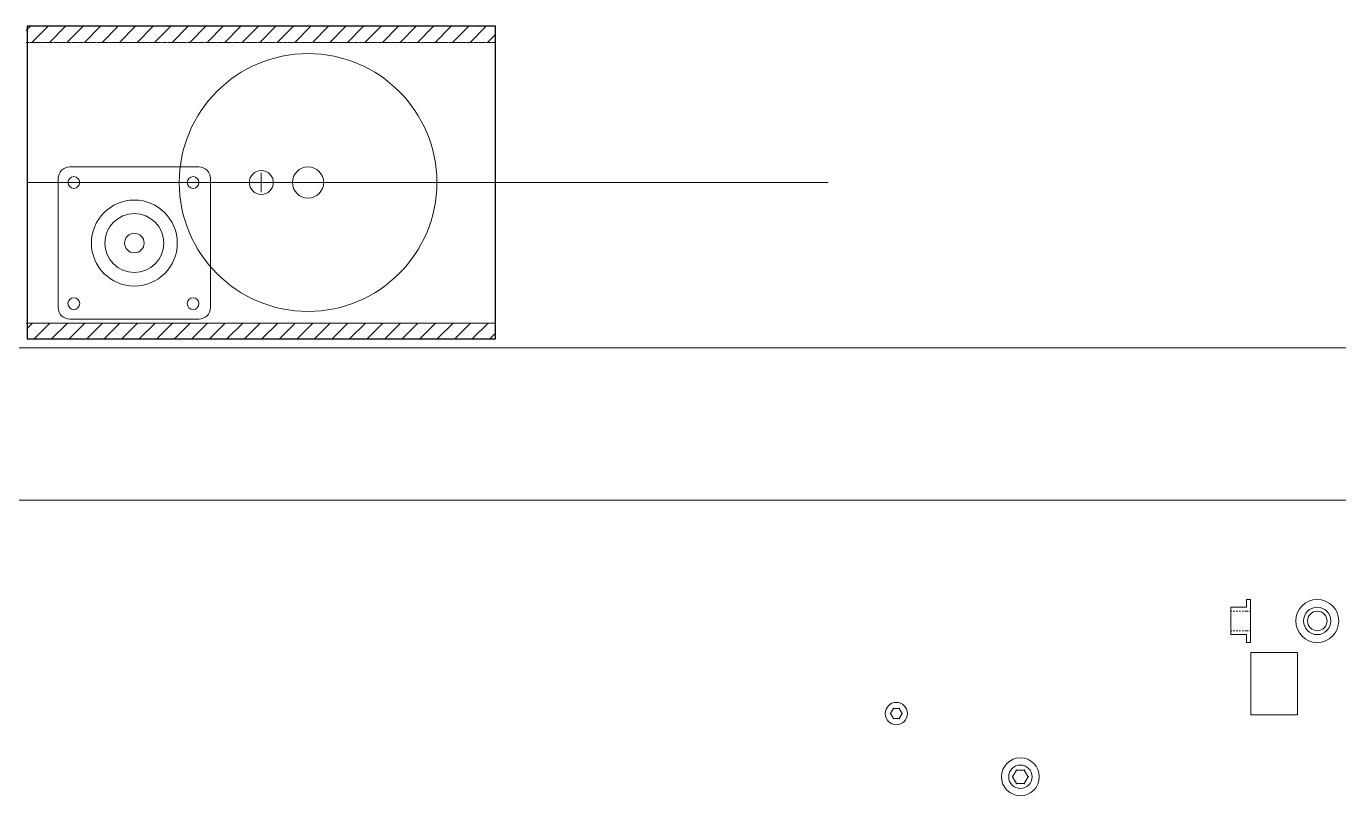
# Model space of a CAD drawing. Header units: millimetres. Extents: x -784753 to 2894, y -738 to 77802.
# Drawn here: x 864 to 1200.2, y 951.7 to 1148.7 of the extents above; entities that cross this region are included whole.
import ezdxf

# ---------------------------------------------------------------- set-up
doc = ezdxf.new("R2010")
doc.units = ezdxf.units.MM
doc.linetypes.add('CHAIN', pattern=[0.7087, 0.4724, -0.0591, 0.1181, -0.0591])
doc.linetypes.add('phl_center', pattern=[0.75, 0.4, -0.35])
doc.layers.add('Hatch (ANSI)', color=9, linetype='Continuous', lineweight=9)

# ---------------------------------------------------------------- blocks, each defined once
blk = doc.blocks.new('KH39FM2-STEPMOTOR-TOP')
at = {"lineweight": 0}
for p, q in [((16.5, 19.5), (-16.5, 19.5)), ((0, 19.5), (-15.5, 19.5)), ((0, 19.5), (15.05, 19.5)), ((-19.5, 16.5), (-19.5, -16.5)), ((19.5, -16.5), (19.5, 16.5)), ((-16.5, -19.5), (16.5, -19.5)), ((15.05, -19.5), (-15.95, -19.5))]:
    blk.add_line(p, q, dxfattribs=at)
for centre, radius in [((-15.5, 15.5), 1.5), ((15.05, 15.5), 1.5), ((0, 0), 11), ((0, 0), 2.5), ((-15.5, -15.5), 1.5), ((15.05, -15.5), 1.5)]:
    blk.add_circle(centre, radius, dxfattribs=at)
for centre, start, end in [((-16.5, 16.5), 90, 180), ((16.5, 16.5), 0, 90), ((-16.5, -16.5), 180, 270), ((16.5, -16.5), 270, 0)]:
    blk.add_arc(centre, 3, start, end, dxfattribs=at)
blk = doc.blocks.new('M3x0.5')
at = {"lineweight": 0}
for p, q in [((-1.5, 0), (-0.75, 1.3)), ((-0.75, -1.3), (-1.5, 0)), ((-0.75, 1.3), (0.75, 1.3)), ((0.75, 1.3), (1.5, 0)), ((1.5, 0), (0.75, -1.3)), ((0.75, -1.3), (-0.75, -1.3))]:
    blk.add_line(p, q, dxfattribs=at)
blk.add_circle((0, 0), 2.85, dxfattribs=at)
for p in [(-1.5, 0), (-0.75, 1.3), (0.75, 1.3), (1.5, 0), (-0.75, -1.3), (0.75, -1.3)]:
    blk.add_point(p, dxfattribs=at)
blk = doc.blocks.new('M5x0.8-FLAT-TOPS')
at = {"lineweight": 0}
for p, q in [((-2, 0), (-1, 1.73)), ((-1, -1.73), (-2, 0)), ((-1, 1.73), (1, 1.73)), ((1, 1.73), (2, 0)), ((2, 0), (1, -1.73)), ((1, -1.73), (-1, -1.73))]:
    blk.add_line(p, q, dxfattribs=at)
for radius in [4.85, 3]:
    blk.add_circle((0, 0), radius, dxfattribs=at)
for p in [(-2, 0), (-1, 1.73), (1, 1.73), (2, 0), (-1, -1.73), (1, -1.73)]:
    blk.add_point(p, dxfattribs=at)
blk = doc.blocks.new('IGUS-GLW-5-F-BEARING-LEFTS')
at = {"lineweight": 0}
for p, q in [((-1, 3.5), (-5, 3.5)), ((-5, 3.5), (-5, -3.5)), ((0, 5.5), (-1, 5.5)), ((-1, 3.5), (-1, 5.5)), ((0, 0), (0, 5.5)), ((0, -3.5), (0, 3.5)), ((0, 3.5), (0, 2.5)), ((0, 0), (0, -5.5)), ((0, -3.5), (0, -2.5)), ((-5, -3.5), (-1, -3.5)), ((-1, -3.5), (-1, -5.5)), ((0, -5.5), (-1, -5.5))]:
    blk.add_line(p, q, dxfattribs=at)
at = {"linetype": 'phl_center', "lineweight": 0}
for p, q in [((-1, 2.5), (-5, 2.5)), ((-1, 2.5), (0, 2.5)), ((-1, -2.5), (-5, -2.5)), ((-1, -2.5), (0, -2.5))]:
    blk.add_line(p, q, dxfattribs=at)
blk = doc.blocks.new('IGUS-GLW-5-BEARING-TOPS')
at = {"lineweight": 0}
for radius in [5.5, 3.5, 2.5]:
    blk.add_circle((1194.67, 996.49), radius, dxfattribs=at)
blk = doc.blocks.new('ALUMIINIPUTKI-80X80-TOPS')
at = {"layer": 'Hatch (ANSI)', "lineweight": 0}
h = blk.add_hatch(dxfattribs=at)
h.set_pattern_fill('ANSI31', color=256, style=0)
h.set_pattern_definition([(45, (459.0098, -586.3665), (-2.245064, 2.245064), [])])
h.paths.add_polyline_path([(1688.14, -329.88), (1688.14, -334), (1808.14, -334), (1808.14, -329.88)])
h = blk.add_hatch(dxfattribs=at)
h.set_pattern_fill('ANSI31', color=256, style=0)
h.set_pattern_definition([(45, (459.12, -586.3665), (-2.245064, 2.245064), [])])
h.paths.add_polyline_path([(1808.25, -405.85), (1688.25, -405.85), (1688.25, -409.88), (1808.25, -409.88)])
for p, q in [((1808.36, -329.88), (1688.36, -329.88)), ((1688.36, -329.88), (1688.36, -409.88)), ((1808.36, -409.88), (1808.36, -329.88)), ((1688.36, -409.88), (1808.36, -409.88))]:
    blk.add_line(p, q)
at = {"color": 0, "lineweight": 0}
for p, q in [((1748.36, -367.38), (1748.36, -372.38)), ((1745.86, -369.88), (1750.86, -369.88))]:
    blk.add_line(p, q, dxfattribs=at)
at = {"lineweight": 0}
for p, q in [((1803.36, -405.85), (1802.36, -405.85)), ((1803.36, -405.85), (1804.36, -405.85)), ((1724.79, -409.88), (1722.29, -409.88)), ((1724.79, -409.88), (1727.29, -409.88)), ((1748.36, -409.88), (1728.36, -409.88)), ((1748.36, -409.88), (1768.36, -409.88)), ((1771.93, -409.88), (1769.43, -409.88)), ((1771.93, -409.88), (1774.43, -409.88))]:
    blk.add_line(p, q, dxfattribs=at)
blk.add_circle((1748.36, -369.88), 3.07, dxfattribs=at)
at = {"layer": 'Hatch (ANSI)', "linetype": 'CHAIN', "lineweight": 0}
blk.add_line((1688.14, -334), (1808.14, -334), dxfattribs=at)
at = {"layer": 'Hatch (ANSI)', "lineweight": 0}
blk.add_line((1688.14, -405.85), (1808.14, -405.85), dxfattribs=at)
blk = doc.blocks.new('T5-CAMERA-ROTATE-PLATFORM-TOPS')
at = {"lineweight": 0}
for radius in [33, 4]:
    blk.add_circle((0, 0), radius, dxfattribs=at)
blk = doc.blocks.new('T5-CAMERA-ROTATE-MOTOR-TOPS')
at = {"lineweight": 0}
for radius in [7.53, 2.5]:
    blk.add_circle((783.69, 940.13), radius, dxfattribs=at)

msp = doc.modelspace()

# ---------------------------------------------------------------- linework, layer by layer
at = {"lineweight": 0}
for p, q in [((864.172, 1108.739), (1069.41, 1108.739)), ((1177.613, 972.421), (1177.613, 988.421)), ((1177.613, 988.421), (1189.613, 988.421)), ((1189.613, 988.421), (1189.613, 972.421)), ((1189.613, 972.421), (1177.613, 972.421)), ((1183.613, 972.421), (1189.613, 972.421))]:
    msp.add_line(p, q, dxfattribs=at)
for p in [(1135.24, 1066.413), (1135.24, 1027.413), (1135.24, 1027.413)]:
    msp.add_xline(p, (1, 0), dxfattribs=at)

# ---------------------------------------------------------------- block references
for name, p in [('ALUMIINIPUTKI-80X80-TOPS', (-824.188, 1478.621)), ('T5-CAMERA-ROTATE-PLATFORM-TOPS', (936.139, 1108.739)), ('KH39FM2-STEPMOTOR-TOP', (891.644, 1093.238)), ('T5-CAMERA-ROTATE-MOTOR-TOPS', (107.953, 153.105)), ('IGUS-GLW-5-F-BEARING-LEFTS', (1177.545, 996.492)), ('IGUS-GLW-5-BEARING-TOPS', (0, 0)), ('M3x0.5', (1086.825, 972.785)), ('M5x0.8-FLAT-TOPS', (1118.619, 956.599))]:
    msp.add_blockref(name, p, dxfattribs=at)

doc.saveas('drawing.dxf')
